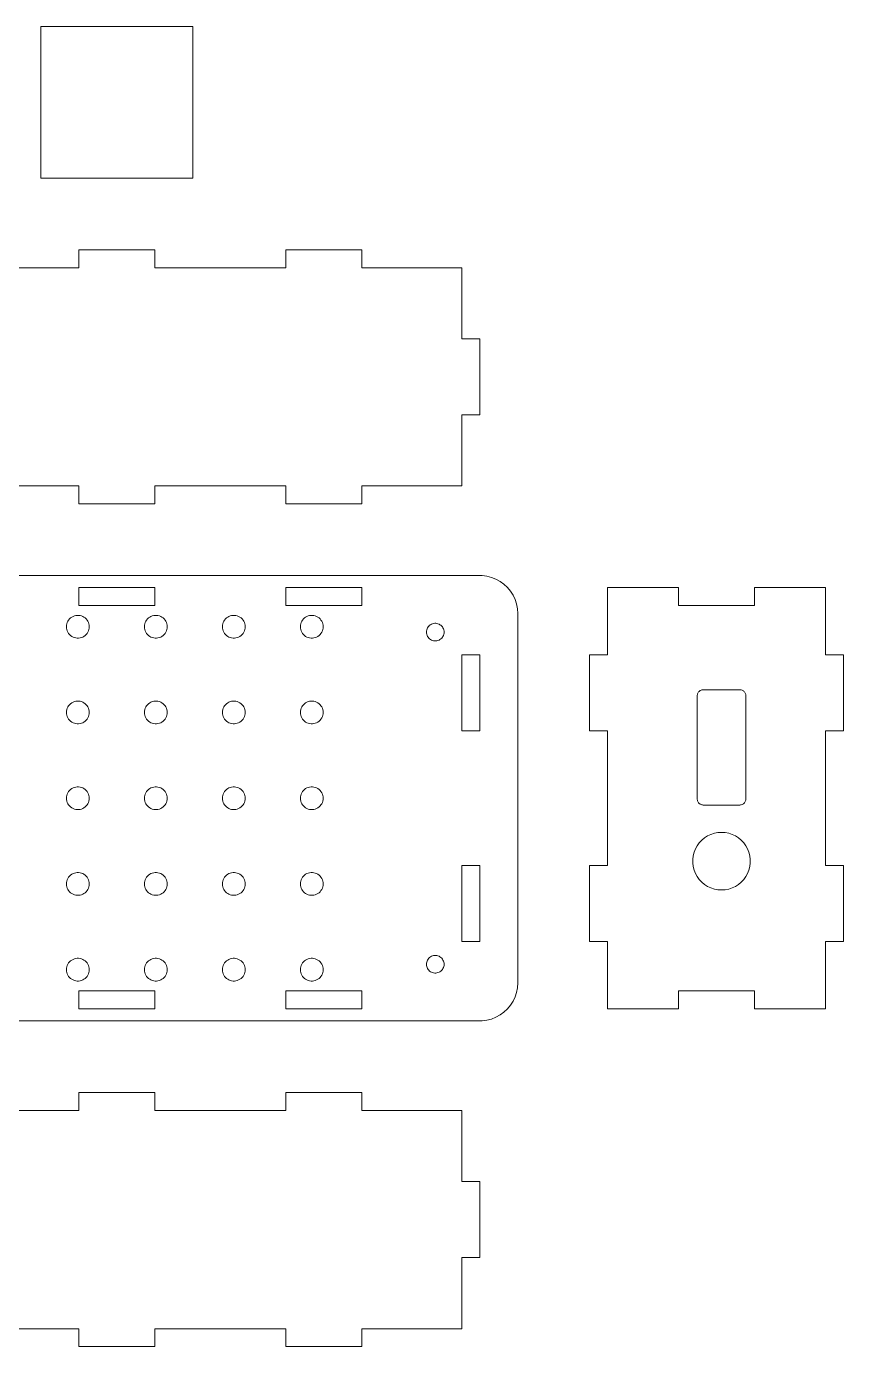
# Model space of a CAD drawing. Header units: inches. Extents: x -122 to 122, y -92 to 129.
# Drawn here: x -15.1 to 121.6, y -91.8 to 129.2 of the extents above; entities that cross this region are included whole.
import ezdxf

# ---------------------------------------------------------------- set-up
doc = ezdxf.new("R2010")
doc.units = ezdxf.units.IN
doc.layers.get('0').update_dxf_attribs({"linetype": 'CONTINUOUS', "lineweight": 0})

msp = doc.modelspace()

# ---------------------------------------------------------------- linework, layer by layer
for p, q in [((-12.7, 103.808), (-12.7, 129.208)), ((-12.7, 129.208), (12.7, 129.208)), ((12.7, 129.208), (12.7, 103.808)), ((12.7, 103.808), (-12.7, 103.808)), ((-6.35, 88.808), (-6.35, 91.808)), ((-6.35, 91.808), (6.35, 91.808)), ((6.35, 91.808), (6.35, 88.808)), ((28.285, 88.808), (28.285, 91.808)), ((28.285, 91.808), (40.985, 91.808)), ((40.985, 91.808), (40.985, 88.808)), ((-28.285, 88.808), (-6.35, 88.808)), ((6.35, 88.808), (28.285, 88.808)), ((40.985, 88.808), (57.725, 88.808)), ((57.725, 88.808), (57.725, 76.895)), ((57.725, 76.895), (60.725, 76.895)), ((60.725, 76.895), (60.725, 64.195)), ((60.725, 64.195), (57.725, 64.195)), ((57.725, 64.195), (57.725, 52.282)), ((-6.35, 52.282), (-28.285, 52.282)), ((-6.35, 49.282), (-6.35, 52.282)), ((28.285, 52.282), (6.35, 52.282)), ((6.35, 52.282), (6.35, 49.282)), ((28.285, 49.282), (28.285, 52.282)), ((57.725, 52.282), (40.985, 52.282)), ((40.985, 52.282), (40.985, 49.282)), ((6.35, 49.282), (-6.35, 49.282)), ((40.985, 49.282), (28.285, 49.282)), ((-60.725, 37.282), (60.725, 37.282)), ((60.725, 37.282), (60.725, 37.27)), ((60.725, 37.27), (61.124, 37.27)), ((61.124, 37.27), (61.915, 37.17)), ((61.915, 37.17), (62.688, 36.972)), ((62.688, 36.972), (63.429, 36.678)), ((63.429, 36.678), (64.128, 36.294)), ((64.128, 36.294), (64.773, 35.825)), ((64.773, 35.825), (65.354, 35.279)), ((-6.35, 32.25), (-6.35, 35.25)), ((-6.35, 35.25), (6.35, 35.25)), ((6.35, 35.25), (6.35, 32.25)), ((28.285, 32.25), (28.285, 35.25)), ((28.285, 35.25), (40.985, 35.25)), ((40.985, 35.25), (40.985, 32.25)), ((65.354, 35.279), (65.863, 34.665)), ((65.863, 34.665), (66.29, 33.992)), ((66.29, 33.992), (66.629, 33.27)), ((66.629, 33.27), (66.876, 32.512)), ((82.075, 23.975), (82.075, 35.25)), ((82.075, 35.25), (93.988, 35.25)), ((93.988, 35.25), (93.988, 32.25)), ((106.688, 32.25), (106.688, 35.25)), ((106.688, 35.25), (118.601, 35.25)), ((118.601, 35.25), (118.601, 23.975)), ((6.35, 32.25), (-6.35, 32.25)), ((40.985, 32.25), (28.285, 32.25)), ((66.876, 32.512), (67.025, 31.728)), ((67.025, 31.728), (67.075, 30.932)), ((93.988, 32.25), (106.688, 32.25)), ((-8.428, 28.702), (-8.413, 28.941)), ((-8.413, 28.941), (-8.368, 29.176)), ((-8.368, 29.176), (-8.294, 29.403)), ((-8.294, 29.403), (-8.192, 29.62)), ((-8.192, 29.62), (-8.064, 29.822)), ((-8.064, 29.822), (-7.911, 30.006)), ((-7.911, 30.006), (-7.737, 30.17)), ((-7.737, 30.17), (-7.543, 30.31)), ((-7.543, 30.31), (-7.334, 30.426)), ((-7.334, 30.426), (-7.111, 30.514)), ((-7.111, 30.514), (-6.88, 30.573)), ((-6.88, 30.573), (-6.642, 30.603)), ((-6.642, 30.603), (-6.403, 30.603)), ((-6.403, 30.603), (-6.166, 30.573)), ((-6.166, 30.573), (-5.934, 30.514)), ((-5.934, 30.514), (-5.712, 30.426)), ((-5.712, 30.426), (-5.502, 30.31)), ((-5.502, 30.31), (-5.308, 30.17)), ((-5.308, 30.17), (-5.134, 30.006)), ((-5.134, 30.006), (-4.982, 29.822)), ((-4.982, 29.822), (-4.853, 29.62)), ((-4.853, 29.62), (-4.751, 29.403)), ((-4.751, 29.403), (-4.678, 29.176)), ((-4.678, 29.176), (-4.633, 28.941)), ((-4.633, 28.941), (-4.618, 28.702)), ((4.618, 28.702), (4.633, 28.941)), ((4.633, 28.941), (4.678, 29.176)), ((4.678, 29.176), (4.751, 29.403)), ((4.751, 29.403), (4.853, 29.62)), ((4.853, 29.62), (4.982, 29.822)), ((4.982, 29.822), (5.134, 30.006)), ((5.134, 30.006), (5.308, 30.17)), ((5.308, 30.17), (5.502, 30.31)), ((5.502, 30.31), (5.712, 30.426)), ((5.712, 30.426), (5.934, 30.514)), ((5.934, 30.514), (6.166, 30.573)), ((6.166, 30.573), (6.403, 30.603)), ((6.403, 30.603), (6.642, 30.603)), ((6.642, 30.603), (6.88, 30.573)), ((6.88, 30.573), (7.111, 30.514)), ((7.111, 30.514), (7.334, 30.426)), ((7.334, 30.426), (7.543, 30.31)), ((7.543, 30.31), (7.737, 30.17)), ((7.737, 30.17), (7.911, 30.006)), ((7.911, 30.006), (8.064, 29.822)), ((8.064, 29.822), (8.192, 29.62)), ((8.192, 29.62), (8.294, 29.403)), ((8.294, 29.403), (8.368, 29.176)), ((8.368, 29.176), (8.413, 28.941)), ((8.413, 28.941), (8.428, 28.702)), ((17.663, 28.702), (17.678, 28.941)), ((17.678, 28.941), (17.723, 29.176)), ((17.723, 29.176), (17.797, 29.403)), ((17.797, 29.403), (17.899, 29.62)), ((17.899, 29.62), (18.027, 29.822)), ((18.027, 29.822), (18.179, 30.006)), ((18.179, 30.006), (18.354, 30.17)), ((18.354, 30.17), (18.547, 30.31)), ((18.547, 30.31), (18.757, 30.426)), ((18.757, 30.426), (18.979, 30.514)), ((18.979, 30.514), (19.211, 30.573)), ((19.211, 30.573), (19.449, 30.603)), ((19.449, 30.603), (19.688, 30.603)), ((19.688, 30.603), (19.925, 30.573)), ((19.925, 30.573), (20.157, 30.514)), ((20.157, 30.514), (20.379, 30.426)), ((20.379, 30.426), (20.589, 30.31)), ((20.589, 30.31), (20.782, 30.17)), ((20.782, 30.17), (20.957, 30.006)), ((20.957, 30.006), (21.109, 29.822)), ((21.109, 29.822), (21.238, 29.62)), ((21.238, 29.62), (21.339, 29.403)), ((21.339, 29.403), (21.413, 29.176)), ((21.413, 29.176), (21.458, 28.941)), ((21.458, 28.941), (21.473, 28.702)), ((30.709, 28.702), (30.724, 28.941)), ((30.724, 28.941), (30.768, 29.176)), ((30.768, 29.176), (30.842, 29.403)), ((30.842, 29.403), (30.944, 29.62)), ((30.944, 29.62), (31.072, 29.822)), ((31.072, 29.822), (31.225, 30.006)), ((31.225, 30.006), (31.399, 30.17)), ((31.399, 30.17), (31.593, 30.31)), ((31.593, 30.31), (31.802, 30.426)), ((31.802, 30.426), (32.025, 30.514)), ((32.025, 30.514), (32.257, 30.573)), ((32.257, 30.573), (32.494, 30.603)), ((32.494, 30.603), (32.733, 30.603)), ((32.733, 30.603), (32.971, 30.573)), ((32.971, 30.573), (33.202, 30.514)), ((33.202, 30.514), (33.425, 30.426)), ((33.425, 30.426), (33.634, 30.31)), ((33.634, 30.31), (33.828, 30.17)), ((33.828, 30.17), (34.002, 30.006)), ((34.002, 30.006), (34.155, 29.822)), ((34.155, 29.822), (34.283, 29.62)), ((34.283, 29.62), (34.385, 29.403)), ((34.385, 29.403), (34.459, 29.176)), ((34.459, 29.176), (34.504, 28.941)), ((34.504, 28.941), (34.519, 28.702)), ((52.088, 28.671), (52.206, 28.814)), ((52.206, 28.814), (52.341, 28.941)), ((52.341, 28.941), (52.491, 29.049)), ((52.491, 29.049), (52.653, 29.138)), ((52.653, 29.138), (52.825, 29.206)), ((52.825, 29.206), (53.004, 29.252)), ((53.004, 29.252), (53.188, 29.276)), ((53.188, 29.276), (53.373, 29.276)), ((53.373, 29.276), (53.556, 29.252)), ((53.556, 29.252), (53.736, 29.206)), ((53.736, 29.206), (53.908, 29.138)), ((53.908, 29.138), (54.07, 29.049)), ((54.07, 29.049), (54.219, 28.941)), ((54.219, 28.941), (54.354, 28.814)), ((54.354, 28.814), (54.472, 28.671)), ((67.075, 30.932), (67.075, -30.932)), ((-8.413, 28.463), (-8.428, 28.702)), ((-8.368, 28.228), (-8.413, 28.463)), ((-8.294, 28.001), (-8.368, 28.228)), ((-8.192, 27.784), (-8.294, 28.001)), ((-8.064, 27.582), (-8.192, 27.784)), ((-7.911, 27.398), (-8.064, 27.582)), ((-7.737, 27.234), (-7.911, 27.398)), ((-7.543, 27.094), (-7.737, 27.234)), ((-7.334, 26.978), (-7.543, 27.094)), ((-7.111, 26.89), (-7.334, 26.978)), ((-6.88, 26.831), (-7.111, 26.89)), ((-6.642, 26.801), (-6.88, 26.831)), ((-6.403, 26.801), (-6.642, 26.801)), ((-6.166, 26.831), (-6.403, 26.801)), ((-5.934, 26.89), (-6.166, 26.831)), ((-5.712, 26.978), (-5.934, 26.89)), ((-5.502, 27.094), (-5.712, 26.978)), ((-5.308, 27.234), (-5.502, 27.094)), ((-5.134, 27.398), (-5.308, 27.234)), ((-4.982, 27.582), (-5.134, 27.398)), ((-4.853, 27.784), (-4.982, 27.582)), ((-4.751, 28.001), (-4.853, 27.784)), ((-4.678, 28.228), (-4.751, 28.001)), ((-4.633, 28.463), (-4.678, 28.228)), ((-4.618, 28.702), (-4.633, 28.463)), ((4.633, 28.463), (4.618, 28.702)), ((4.678, 28.228), (4.633, 28.463)), ((4.751, 28.001), (4.678, 28.228)), ((4.853, 27.784), (4.751, 28.001)), ((4.982, 27.582), (4.853, 27.784)), ((5.134, 27.398), (4.982, 27.582)), ((5.308, 27.234), (5.134, 27.398)), ((5.502, 27.094), (5.308, 27.234)), ((5.712, 26.978), (5.502, 27.094)), ((5.934, 26.89), (5.712, 26.978)), ((6.166, 26.831), (5.934, 26.89)), ((6.403, 26.801), (6.166, 26.831)), ((6.642, 26.801), (6.403, 26.801)), ((6.88, 26.831), (6.642, 26.801)), ((7.111, 26.89), (6.88, 26.831)), ((7.334, 26.978), (7.111, 26.89)), ((7.543, 27.094), (7.334, 26.978)), ((7.737, 27.234), (7.543, 27.094)), ((7.911, 27.398), (7.737, 27.234)), ((8.064, 27.582), (7.911, 27.398)), ((8.192, 27.784), (8.064, 27.582)), ((8.294, 28.001), (8.192, 27.784)), ((8.368, 28.228), (8.294, 28.001)), ((8.413, 28.463), (8.368, 28.228)), ((8.428, 28.702), (8.413, 28.463)), ((17.678, 28.463), (17.663, 28.702)), ((17.723, 28.228), (17.678, 28.463)), ((17.797, 28.001), (17.723, 28.228)), ((17.899, 27.784), (17.797, 28.001)), ((18.027, 27.582), (17.899, 27.784)), ((18.179, 27.398), (18.027, 27.582)), ((18.354, 27.234), (18.179, 27.398)), ((18.547, 27.094), (18.354, 27.234)), ((18.757, 26.978), (18.547, 27.094)), ((18.979, 26.89), (18.757, 26.978)), ((19.211, 26.831), (18.979, 26.89)), ((19.449, 26.801), (19.211, 26.831)), ((19.688, 26.801), (19.449, 26.801)), ((19.925, 26.831), (19.688, 26.801)), ((20.157, 26.89), (19.925, 26.831)), ((20.379, 26.978), (20.157, 26.89)), ((20.589, 27.094), (20.379, 26.978)), ((20.782, 27.234), (20.589, 27.094)), ((20.957, 27.398), (20.782, 27.234)), ((21.109, 27.582), (20.957, 27.398)), ((21.238, 27.784), (21.109, 27.582)), ((21.339, 28.001), (21.238, 27.784)), ((21.413, 28.228), (21.339, 28.001)), ((21.458, 28.463), (21.413, 28.228)), ((21.473, 28.702), (21.458, 28.463)), ((30.724, 28.463), (30.709, 28.702)), ((30.768, 28.228), (30.724, 28.463)), ((30.842, 28.001), (30.768, 28.228)), ((30.944, 27.784), (30.842, 28.001)), ((31.072, 27.582), (30.944, 27.784)), ((31.225, 27.398), (31.072, 27.582)), ((31.399, 27.234), (31.225, 27.398)), ((31.593, 27.094), (31.399, 27.234)), ((31.802, 26.978), (31.593, 27.094)), ((32.025, 26.89), (31.802, 26.978)), ((32.257, 26.831), (32.025, 26.89)), ((32.494, 26.801), (32.257, 26.831)), ((32.733, 26.801), (32.494, 26.801)), ((32.971, 26.831), (32.733, 26.801)), ((33.202, 26.89), (32.971, 26.831)), ((33.425, 26.978), (33.202, 26.89)), ((33.634, 27.094), (33.425, 26.978)), ((33.828, 27.234), (33.634, 27.094)), ((34.002, 27.398), (33.828, 27.234)), ((34.155, 27.582), (34.002, 27.398)), ((34.283, 27.784), (34.155, 27.582)), ((34.385, 28.001), (34.283, 27.784)), ((34.459, 28.228), (34.385, 28.001)), ((34.504, 28.463), (34.459, 28.228)), ((34.519, 28.702), (34.504, 28.463)), ((51.807, 27.805), (51.819, 27.99)), ((51.819, 27.621), (51.807, 27.805)), ((51.819, 27.99), (51.853, 28.172)), ((51.853, 27.439), (51.819, 27.621)), ((51.853, 28.172), (51.911, 28.348)), ((51.911, 27.263), (51.853, 27.439)), ((51.911, 28.348), (51.989, 28.515)), ((51.989, 27.096), (51.911, 27.263)), ((51.989, 28.515), (52.088, 28.671)), ((52.088, 26.939), (51.989, 27.096)), ((52.206, 26.797), (52.088, 26.939)), ((52.341, 26.67), (52.206, 26.797)), ((52.491, 26.562), (52.341, 26.67)), ((52.653, 26.472), (52.491, 26.562)), ((54.07, 26.562), (53.908, 26.472)), ((54.219, 26.67), (54.07, 26.562)), ((54.354, 26.797), (54.219, 26.67)), ((54.472, 26.939), (54.354, 26.797)), ((54.472, 28.671), (54.571, 28.515)), ((54.571, 27.096), (54.472, 26.939)), ((54.571, 28.515), (54.65, 28.348)), ((54.65, 27.263), (54.571, 27.096)), ((54.65, 28.348), (54.707, 28.172)), ((54.707, 27.439), (54.65, 27.263)), ((54.707, 28.172), (54.742, 27.99)), ((54.742, 27.621), (54.707, 27.439)), ((54.742, 27.99), (54.754, 27.805)), ((54.754, 27.805), (54.742, 27.621)), ((52.825, 26.404), (52.653, 26.472)), ((53.004, 26.358), (52.825, 26.404)), ((53.188, 26.335), (53.004, 26.358)), ((53.373, 26.335), (53.188, 26.335)), ((53.556, 26.358), (53.373, 26.335)), ((53.736, 26.404), (53.556, 26.358)), ((53.908, 26.472), (53.736, 26.404)), ((57.725, 11.275), (57.725, 23.975)), ((57.725, 23.975), (60.725, 23.975)), ((60.725, 23.975), (60.725, 11.275)), ((79.075, 11.275), (79.075, 23.975)), ((79.075, 23.975), (82.075, 23.975)), ((118.601, 23.975), (121.601, 23.975)), ((121.601, 23.975), (121.601, 11.275)), ((97.207, 17.587), (97.268, 17.697)), ((97.268, 17.697), (97.342, 17.798)), ((97.342, 17.798), (97.428, 17.89)), ((97.428, 17.89), (97.524, 17.97)), ((97.524, 17.97), (97.63, 18.037)), ((97.63, 18.037), (97.744, 18.091)), ((97.744, 18.091), (97.863, 18.13)), ((97.863, 18.13), (97.987, 18.153)), ((97.987, 18.153), (98.112, 18.161)), ((98.112, 18.161), (104.24, 18.161)), ((104.24, 18.161), (104.365, 18.153)), ((104.365, 18.153), (104.489, 18.13)), ((104.489, 18.13), (104.608, 18.091)), ((104.608, 18.091), (104.722, 18.037)), ((104.722, 18.037), (104.828, 17.97)), ((104.828, 17.97), (104.925, 17.89)), ((104.925, 17.89), (105.011, 17.798)), ((105.011, 17.798), (105.084, 17.697)), ((105.084, 17.697), (105.145, 17.587)), ((-8.064, 15.471), (-7.911, 15.655)), ((-7.911, 15.655), (-7.737, 15.819)), ((-7.737, 15.819), (-7.543, 15.959)), ((-7.543, 15.959), (-7.334, 16.075)), ((-7.334, 16.075), (-7.111, 16.163)), ((-7.111, 16.163), (-6.88, 16.222)), ((-6.88, 16.222), (-6.642, 16.252)), ((-6.642, 16.252), (-6.403, 16.252)), ((-6.403, 16.252), (-6.166, 16.222)), ((-6.166, 16.222), (-5.934, 16.163)), ((-5.934, 16.163), (-5.712, 16.075)), ((-5.712, 16.075), (-5.502, 15.959)), ((-5.502, 15.959), (-5.308, 15.819)), ((-5.308, 15.819), (-5.134, 15.655)), ((-5.134, 15.655), (-4.982, 15.471)), ((4.982, 15.471), (5.134, 15.655)), ((5.134, 15.655), (5.308, 15.819)), ((5.308, 15.819), (5.502, 15.959)), ((5.502, 15.959), (5.712, 16.075)), ((5.712, 16.075), (5.934, 16.163)), ((5.934, 16.163), (6.166, 16.222)), ((6.166, 16.222), (6.403, 16.252)), ((6.403, 16.252), (6.642, 16.252)), ((6.642, 16.252), (6.88, 16.222)), ((6.88, 16.222), (7.111, 16.163)), ((7.111, 16.163), (7.334, 16.075)), ((7.334, 16.075), (7.543, 15.959)), ((7.543, 15.959), (7.737, 15.819)), ((7.737, 15.819), (7.911, 15.655)), ((7.911, 15.655), (8.064, 15.471)), ((18.027, 15.471), (18.179, 15.655)), ((18.179, 15.655), (18.354, 15.819)), ((18.354, 15.819), (18.547, 15.959)), ((18.547, 15.959), (18.757, 16.075)), ((18.757, 16.075), (18.979, 16.163)), ((18.979, 16.163), (19.211, 16.222)), ((19.211, 16.222), (19.449, 16.252)), ((19.449, 16.252), (19.688, 16.252)), ((19.688, 16.252), (19.925, 16.222)), ((19.925, 16.222), (20.157, 16.163)), ((20.157, 16.163), (20.379, 16.075)), ((20.379, 16.075), (20.589, 15.959)), ((20.589, 15.959), (20.782, 15.819)), ((20.782, 15.819), (20.957, 15.655)), ((20.957, 15.655), (21.109, 15.471)), ((31.072, 15.471), (31.225, 15.655)), ((31.225, 15.655), (31.399, 15.819)), ((31.399, 15.819), (31.593, 15.959)), ((31.593, 15.959), (31.802, 16.075)), ((31.802, 16.075), (32.025, 16.163)), ((32.025, 16.163), (32.257, 16.222)), ((32.257, 16.222), (32.494, 16.252)), ((32.494, 16.252), (32.733, 16.252)), ((32.733, 16.252), (32.971, 16.222)), ((32.971, 16.222), (33.202, 16.163)), ((33.202, 16.163), (33.425, 16.075)), ((33.425, 16.075), (33.634, 15.959)), ((33.634, 15.959), (33.828, 15.819)), ((33.828, 15.819), (34.002, 15.655)), ((34.002, 15.655), (34.155, 15.471)), ((97.112, -0.143), (97.112, 17.161)), ((97.112, 17.161), (97.114, 17.161)), ((97.114, 17.224), (97.13, 17.348)), ((97.114, 17.161), (97.114, 17.224)), ((97.13, 17.348), (97.161, 17.47)), ((97.161, 17.47), (97.207, 17.587)), ((105.145, 17.587), (105.191, 17.47)), ((105.191, 17.47), (105.222, 17.348)), ((105.222, 17.348), (105.238, 17.224)), ((105.238, 17.224), (105.238, 17.161)), ((105.238, 17.161), (105.24, 17.161)), ((105.24, 17.161), (105.24, -0.143)), ((-8.428, 14.351), (-8.413, 14.59)), ((-8.413, 14.112), (-8.428, 14.351)), ((-8.413, 14.59), (-8.368, 14.825)), ((-8.368, 13.877), (-8.413, 14.112)), ((-8.368, 14.825), (-8.294, 15.052)), ((-8.294, 13.65), (-8.368, 13.877)), ((-8.294, 15.052), (-8.192, 15.269)), ((-8.192, 13.433), (-8.294, 13.65)), ((-8.192, 15.269), (-8.064, 15.471)), ((-8.064, 13.231), (-8.192, 13.433)), ((-4.982, 15.471), (-4.853, 15.269)), ((-4.853, 13.433), (-4.982, 13.231)), ((-4.853, 15.269), (-4.751, 15.052)), ((-4.751, 13.65), (-4.853, 13.433)), ((-4.751, 15.052), (-4.678, 14.825)), ((-4.678, 13.877), (-4.751, 13.65)), ((-4.678, 14.825), (-4.633, 14.59)), ((-4.633, 14.112), (-4.678, 13.877)), ((-4.633, 14.59), (-4.618, 14.351)), ((-4.618, 14.351), (-4.633, 14.112)), ((4.618, 14.351), (4.633, 14.59)), ((4.633, 14.112), (4.618, 14.351)), ((4.633, 14.59), (4.678, 14.825)), ((4.678, 13.877), (4.633, 14.112)), ((4.678, 14.825), (4.751, 15.052)), ((4.751, 13.65), (4.678, 13.877)), ((4.751, 15.052), (4.853, 15.269)), ((4.853, 13.433), (4.751, 13.65)), ((4.853, 15.269), (4.982, 15.471)), ((4.982, 13.231), (4.853, 13.433)), ((8.064, 15.471), (8.192, 15.269)), ((8.192, 13.433), (8.064, 13.231)), ((8.192, 15.269), (8.294, 15.052)), ((8.294, 13.65), (8.192, 13.433)), ((8.294, 15.052), (8.368, 14.825)), ((8.368, 13.877), (8.294, 13.65)), ((8.368, 14.825), (8.413, 14.59)), ((8.413, 14.112), (8.368, 13.877)), ((8.413, 14.59), (8.428, 14.351)), ((8.428, 14.351), (8.413, 14.112)), ((17.663, 14.351), (17.678, 14.59)), ((17.678, 14.112), (17.663, 14.351)), ((17.678, 14.59), (17.723, 14.825)), ((17.723, 13.877), (17.678, 14.112)), ((17.723, 14.825), (17.797, 15.052)), ((17.797, 13.65), (17.723, 13.877)), ((17.797, 15.052), (17.899, 15.269)), ((17.899, 13.433), (17.797, 13.65)), ((17.899, 15.269), (18.027, 15.471)), ((18.027, 13.231), (17.899, 13.433)), ((21.109, 15.471), (21.238, 15.269)), ((21.238, 13.433), (21.109, 13.231)), ((21.238, 15.269), (21.339, 15.052)), ((21.339, 13.65), (21.238, 13.433)), ((21.339, 15.052), (21.413, 14.825)), ((21.413, 13.877), (21.339, 13.65)), ((21.413, 14.825), (21.458, 14.59)), ((21.458, 14.112), (21.413, 13.877)), ((21.458, 14.59), (21.473, 14.351)), ((21.473, 14.351), (21.458, 14.112)), ((30.709, 14.351), (30.724, 14.59)), ((30.724, 14.112), (30.709, 14.351)), ((30.724, 14.59), (30.768, 14.825)), ((30.768, 13.877), (30.724, 14.112)), ((30.768, 14.825), (30.842, 15.052)), ((30.842, 13.65), (30.768, 13.877)), ((30.842, 15.052), (30.944, 15.269)), ((30.944, 13.433), (30.842, 13.65)), ((30.944, 15.269), (31.072, 15.471)), ((31.072, 13.231), (30.944, 13.433)), ((34.155, 15.471), (34.283, 15.269)), ((34.283, 13.433), (34.155, 13.231)), ((34.283, 15.269), (34.385, 15.052)), ((34.385, 13.65), (34.283, 13.433)), ((34.385, 15.052), (34.459, 14.825)), ((34.459, 13.877), (34.385, 13.65)), ((34.459, 14.825), (34.504, 14.59)), ((34.504, 14.112), (34.459, 13.877)), ((34.504, 14.59), (34.519, 14.351)), ((34.519, 14.351), (34.504, 14.112)), ((-7.911, 13.047), (-8.064, 13.231)), ((-7.737, 12.883), (-7.911, 13.047)), ((-7.543, 12.743), (-7.737, 12.883)), ((-7.334, 12.627), (-7.543, 12.743)), ((-7.111, 12.539), (-7.334, 12.627)), ((-6.88, 12.48), (-7.111, 12.539)), ((-6.642, 12.45), (-6.88, 12.48)), ((-6.403, 12.45), (-6.642, 12.45)), ((-6.166, 12.48), (-6.403, 12.45)), ((-5.934, 12.539), (-6.166, 12.48)), ((-5.712, 12.627), (-5.934, 12.539)), ((-5.502, 12.743), (-5.712, 12.627)), ((-5.308, 12.883), (-5.502, 12.743)), ((-5.134, 13.047), (-5.308, 12.883)), ((-4.982, 13.231), (-5.134, 13.047)), ((5.134, 13.047), (4.982, 13.231)), ((5.308, 12.883), (5.134, 13.047)), ((5.502, 12.743), (5.308, 12.883)), ((5.712, 12.627), (5.502, 12.743)), ((5.934, 12.539), (5.712, 12.627)), ((6.166, 12.48), (5.934, 12.539)), ((6.403, 12.45), (6.166, 12.48)), ((6.642, 12.45), (6.403, 12.45)), ((6.88, 12.48), (6.642, 12.45)), ((7.111, 12.539), (6.88, 12.48)), ((7.334, 12.627), (7.111, 12.539)), ((7.543, 12.743), (7.334, 12.627)), ((7.737, 12.883), (7.543, 12.743)), ((7.911, 13.047), (7.737, 12.883)), ((8.064, 13.231), (7.911, 13.047)), ((18.179, 13.047), (18.027, 13.231)), ((18.354, 12.883), (18.179, 13.047)), ((18.547, 12.743), (18.354, 12.883)), ((18.757, 12.627), (18.547, 12.743)), ((18.979, 12.539), (18.757, 12.627)), ((19.211, 12.48), (18.979, 12.539)), ((19.449, 12.45), (19.211, 12.48)), ((19.688, 12.45), (19.449, 12.45)), ((19.925, 12.48), (19.688, 12.45)), ((20.157, 12.539), (19.925, 12.48)), ((20.379, 12.627), (20.157, 12.539)), ((20.589, 12.743), (20.379, 12.627)), ((20.782, 12.883), (20.589, 12.743)), ((20.957, 13.047), (20.782, 12.883)), ((21.109, 13.231), (20.957, 13.047)), ((31.225, 13.047), (31.072, 13.231)), ((31.399, 12.883), (31.225, 13.047)), ((31.593, 12.743), (31.399, 12.883)), ((31.802, 12.627), (31.593, 12.743)), ((32.025, 12.539), (31.802, 12.627)), ((32.257, 12.48), (32.025, 12.539)), ((32.494, 12.45), (32.257, 12.48)), ((32.733, 12.45), (32.494, 12.45)), ((32.971, 12.48), (32.733, 12.45)), ((33.202, 12.539), (32.971, 12.48)), ((33.425, 12.627), (33.202, 12.539)), ((33.634, 12.743), (33.425, 12.627)), ((33.828, 12.883), (33.634, 12.743)), ((34.002, 13.047), (33.828, 12.883)), ((34.155, 13.231), (34.002, 13.047)), ((60.725, 11.275), (57.725, 11.275)), ((82.075, 11.275), (79.075, 11.275)), ((82.075, -11.275), (82.075, 11.275)), ((121.601, 11.275), (118.601, 11.275)), ((118.601, 11.275), (118.601, -11.275)), ((-8.428, 0), (-8.413, 0.239)), ((-8.413, -0.239), (-8.428, 0)), ((-8.413, 0.239), (-8.368, 0.474)), ((-8.368, 0.474), (-8.294, 0.701)), ((-8.294, 0.701), (-8.192, 0.918)), ((-8.192, 0.918), (-8.064, 1.12)), ((-8.064, 1.12), (-7.911, 1.304)), ((-7.911, 1.304), (-7.737, 1.468)), ((-7.737, 1.468), (-7.543, 1.608)), ((-7.543, 1.608), (-7.334, 1.724)), ((-7.334, 1.724), (-7.111, 1.812)), ((-7.111, 1.812), (-6.88, 1.871)), ((-6.88, 1.871), (-6.642, 1.901)), ((-6.642, 1.901), (-6.403, 1.901)), ((-6.403, 1.901), (-6.166, 1.871)), ((-6.166, 1.871), (-5.934, 1.812)), ((-5.934, 1.812), (-5.712, 1.724)), ((-5.712, 1.724), (-5.502, 1.608)), ((-5.502, 1.608), (-5.308, 1.468)), ((-5.308, 1.468), (-5.134, 1.304)), ((-5.134, 1.304), (-4.982, 1.12)), ((-4.982, 1.12), (-4.853, 0.918)), ((-4.853, 0.918), (-4.751, 0.701)), ((-4.751, 0.701), (-4.678, 0.474)), ((-4.678, 0.474), (-4.633, 0.239)), ((-4.633, 0.239), (-4.618, 0)), ((-4.618, 0), (-4.633, -0.239)), ((4.618, 0), (4.633, 0.239)), ((4.633, -0.239), (4.618, 0)), ((4.633, 0.239), (4.678, 0.474)), ((4.678, 0.474), (4.751, 0.701)), ((4.751, 0.701), (4.853, 0.918)), ((4.853, 0.918), (4.982, 1.12)), ((4.982, 1.12), (5.134, 1.304)), ((5.134, 1.304), (5.308, 1.468)), ((5.308, 1.468), (5.502, 1.608)), ((5.502, 1.608), (5.712, 1.724)), ((5.712, 1.724), (5.934, 1.812)), ((5.934, 1.812), (6.166, 1.871)), ((6.166, 1.871), (6.403, 1.901)), ((6.403, 1.901), (6.642, 1.901)), ((6.642, 1.901), (6.88, 1.871)), ((6.88, 1.871), (7.111, 1.812)), ((7.111, 1.812), (7.334, 1.724)), ((7.334, 1.724), (7.543, 1.608)), ((7.543, 1.608), (7.737, 1.468)), ((7.737, 1.468), (7.911, 1.304)), ((7.911, 1.304), (8.064, 1.12)), ((8.064, 1.12), (8.192, 0.918)), ((8.192, 0.918), (8.294, 0.701)), ((8.294, 0.701), (8.368, 0.474)), ((8.368, 0.474), (8.413, 0.239)), ((8.413, 0.239), (8.428, 0)), ((8.428, 0), (8.413, -0.239)), ((17.663, 0), (17.678, 0.239)), ((17.678, -0.239), (17.663, 0)), ((17.678, 0.239), (17.723, 0.474)), ((17.723, 0.474), (17.797, 0.701)), ((17.797, 0.701), (17.899, 0.918)), ((17.899, 0.918), (18.027, 1.12)), ((18.027, 1.12), (18.179, 1.304)), ((18.179, 1.304), (18.354, 1.468)), ((18.354, 1.468), (18.547, 1.608)), ((18.547, 1.608), (18.757, 1.724)), ((18.757, 1.724), (18.979, 1.812)), ((18.979, 1.812), (19.211, 1.871)), ((19.211, 1.871), (19.449, 1.901)), ((19.449, 1.901), (19.688, 1.901)), ((19.688, 1.901), (19.925, 1.871)), ((19.925, 1.871), (20.157, 1.812)), ((20.157, 1.812), (20.379, 1.724)), ((20.379, 1.724), (20.589, 1.608)), ((20.589, 1.608), (20.782, 1.468)), ((20.782, 1.468), (20.957, 1.304)), ((20.957, 1.304), (21.109, 1.12)), ((21.109, 1.12), (21.238, 0.918)), ((21.238, 0.918), (21.339, 0.701)), ((21.339, 0.701), (21.413, 0.474)), ((21.413, 0.474), (21.458, 0.239)), ((21.458, 0.239), (21.473, 0)), ((21.473, 0), (21.458, -0.239)), ((30.709, 0), (30.724, 0.239)), ((30.724, -0.239), (30.709, 0)), ((30.724, 0.239), (30.768, 0.474)), ((30.768, 0.474), (30.842, 0.701)), ((30.842, 0.701), (30.944, 0.918)), ((30.944, 0.918), (31.072, 1.12)), ((31.072, 1.12), (31.225, 1.304)), ((31.225, 1.304), (31.399, 1.468)), ((31.399, 1.468), (31.593, 1.608)), ((31.593, 1.608), (31.802, 1.724)), ((31.802, 1.724), (32.025, 1.812)), ((32.025, 1.812), (32.257, 1.871)), ((32.257, 1.871), (32.494, 1.901)), ((32.494, 1.901), (32.733, 1.901)), ((32.733, 1.901), (32.971, 1.871)), ((32.971, 1.871), (33.202, 1.812)), ((33.202, 1.812), (33.425, 1.724)), ((33.425, 1.724), (33.634, 1.608)), ((33.634, 1.608), (33.828, 1.468)), ((33.828, 1.468), (34.002, 1.304)), ((34.002, 1.304), (34.155, 1.12)), ((34.155, 1.12), (34.283, 0.918)), ((34.283, 0.918), (34.385, 0.701)), ((34.385, 0.701), (34.459, 0.474)), ((34.459, 0.474), (34.504, 0.239)), ((34.504, 0.239), (34.519, 0)), ((34.519, 0), (34.504, -0.239)), ((-8.368, -0.474), (-8.413, -0.239)), ((-8.294, -0.701), (-8.368, -0.474)), ((-8.192, -0.918), (-8.294, -0.701)), ((-8.064, -1.12), (-8.192, -0.918)), ((-7.911, -1.304), (-8.064, -1.12)), ((-7.737, -1.468), (-7.911, -1.304)), ((-7.543, -1.608), (-7.737, -1.468)), ((-7.334, -1.724), (-7.543, -1.608)), ((-7.111, -1.812), (-7.334, -1.724)), ((-6.88, -1.871), (-7.111, -1.812)), ((-6.642, -1.901), (-6.88, -1.871)), ((-6.403, -1.901), (-6.642, -1.901)), ((-6.166, -1.871), (-6.403, -1.901)), ((-5.934, -1.812), (-6.166, -1.871)), ((-5.712, -1.724), (-5.934, -1.812)), ((-5.502, -1.608), (-5.712, -1.724)), ((-5.308, -1.468), (-5.502, -1.608)), ((-5.134, -1.304), (-5.308, -1.468)), ((-4.982, -1.12), (-5.134, -1.304)), ((-4.853, -0.918), (-4.982, -1.12)), ((-4.751, -0.701), (-4.853, -0.918)), ((-4.678, -0.474), (-4.751, -0.701)), ((-4.633, -0.239), (-4.678, -0.474)), ((4.678, -0.474), (4.633, -0.239)), ((4.751, -0.701), (4.678, -0.474)), ((4.853, -0.918), (4.751, -0.701)), ((4.982, -1.12), (4.853, -0.918)), ((5.134, -1.304), (4.982, -1.12)), ((5.308, -1.468), (5.134, -1.304)), ((5.502, -1.608), (5.308, -1.468)), ((5.712, -1.724), (5.502, -1.608)), ((5.934, -1.812), (5.712, -1.724)), ((6.166, -1.871), (5.934, -1.812)), ((6.403, -1.901), (6.166, -1.871)), ((6.642, -1.901), (6.403, -1.901)), ((6.88, -1.871), (6.642, -1.901)), ((7.111, -1.812), (6.88, -1.871)), ((7.334, -1.724), (7.111, -1.812)), ((7.543, -1.608), (7.334, -1.724)), ((7.737, -1.468), (7.543, -1.608)), ((7.911, -1.304), (7.737, -1.468)), ((8.064, -1.12), (7.911, -1.304)), ((8.192, -0.918), (8.064, -1.12)), ((8.294, -0.701), (8.192, -0.918)), ((8.368, -0.474), (8.294, -0.701)), ((8.413, -0.239), (8.368, -0.474)), ((17.723, -0.474), (17.678, -0.239)), ((17.797, -0.701), (17.723, -0.474)), ((17.899, -0.918), (17.797, -0.701)), ((18.027, -1.12), (17.899, -0.918)), ((18.179, -1.304), (18.027, -1.12)), ((18.354, -1.468), (18.179, -1.304)), ((18.547, -1.608), (18.354, -1.468)), ((18.757, -1.724), (18.547, -1.608)), ((18.979, -1.812), (18.757, -1.724)), ((19.211, -1.871), (18.979, -1.812)), ((19.449, -1.901), (19.211, -1.871)), ((19.688, -1.901), (19.449, -1.901)), ((19.925, -1.871), (19.688, -1.901)), ((20.157, -1.812), (19.925, -1.871)), ((20.379, -1.724), (20.157, -1.812)), ((20.589, -1.608), (20.379, -1.724)), ((20.782, -1.468), (20.589, -1.608)), ((20.957, -1.304), (20.782, -1.468)), ((21.109, -1.12), (20.957, -1.304)), ((21.238, -0.918), (21.109, -1.12)), ((21.339, -0.701), (21.238, -0.918)), ((21.413, -0.474), (21.339, -0.701)), ((21.458, -0.239), (21.413, -0.474)), ((30.768, -0.474), (30.724, -0.239)), ((30.842, -0.701), (30.768, -0.474)), ((30.944, -0.918), (30.842, -0.701)), ((31.072, -1.12), (30.944, -0.918)), ((31.225, -1.304), (31.072, -1.12)), ((31.399, -1.468), (31.225, -1.304)), ((31.593, -1.608), (31.399, -1.468)), ((31.802, -1.724), (31.593, -1.608)), ((32.025, -1.812), (31.802, -1.724)), ((32.257, -1.871), (32.025, -1.812)), ((32.494, -1.901), (32.257, -1.871)), ((32.733, -1.901), (32.494, -1.901)), ((32.971, -1.871), (32.733, -1.901)), ((33.202, -1.812), (32.971, -1.871)), ((33.425, -1.724), (33.202, -1.812)), ((33.634, -1.608), (33.425, -1.724)), ((33.828, -1.468), (33.634, -1.608)), ((34.002, -1.304), (33.828, -1.468)), ((34.155, -1.12), (34.002, -1.304)), ((34.283, -0.918), (34.155, -1.12)), ((34.385, -0.701), (34.283, -0.918)), ((34.459, -0.474), (34.385, -0.701)), ((34.504, -0.239), (34.459, -0.474)), ((97.114, -0.143), (97.112, -0.143)), ((97.114, -0.206), (97.114, -0.143)), ((97.13, -0.33), (97.114, -0.206)), ((97.161, -0.452), (97.13, -0.33)), ((97.207, -0.569), (97.161, -0.452)), ((97.268, -0.679), (97.207, -0.569)), ((97.342, -0.78), (97.268, -0.679)), ((97.428, -0.872), (97.342, -0.78)), ((97.524, -0.952), (97.428, -0.872)), ((97.63, -1.019), (97.524, -0.952)), ((97.744, -1.073), (97.63, -1.019)), ((97.863, -1.112), (97.744, -1.073)), ((97.987, -1.135), (97.863, -1.112)), ((98.112, -1.143), (97.987, -1.135)), ((104.24, -1.143), (98.112, -1.143)), ((104.365, -1.135), (104.24, -1.143)), ((104.489, -1.112), (104.365, -1.135)), ((104.608, -1.073), (104.489, -1.112)), ((104.722, -1.019), (104.608, -1.073)), ((104.828, -0.952), (104.722, -1.019)), ((104.925, -0.872), (104.828, -0.952)), ((105.011, -0.78), (104.925, -0.872)), ((105.084, -0.679), (105.011, -0.78)), ((105.145, -0.569), (105.084, -0.679)), ((105.191, -0.452), (105.145, -0.569)), ((105.222, -0.33), (105.191, -0.452)), ((105.238, -0.206), (105.222, -0.33)), ((105.24, -0.143), (105.238, -0.143)), ((105.238, -0.143), (105.238, -0.206)), ((98.339, -6.637), (98.851, -6.312)), ((98.851, -6.312), (99.4, -6.054)), ((99.4, -6.054), (99.976, -5.867)), ((99.976, -5.867), (100.571, -5.753)), ((100.571, -5.753), (101.176, -5.715)), ((101.176, -5.715), (101.781, -5.753)), ((101.781, -5.753), (102.376, -5.867)), ((102.376, -5.867), (102.953, -6.054)), ((102.953, -6.054), (103.501, -6.312)), ((103.501, -6.312), (104.013, -6.637)), ((96.586, -9.05), (96.809, -8.486)), ((96.809, -8.486), (97.101, -7.955)), ((97.101, -7.955), (97.458, -7.465)), ((97.458, -7.465), (97.872, -7.023)), ((97.872, -7.023), (98.339, -6.637)), ((104.013, -6.637), (104.48, -7.023)), ((104.48, -7.023), (104.895, -7.465)), ((104.895, -7.465), (105.251, -7.955)), ((105.251, -7.955), (105.543, -8.486)), ((105.543, -8.486), (105.766, -9.05)), ((96.36, -10.238), (96.436, -9.637)), ((96.36, -10.844), (96.36, -10.238)), ((96.436, -11.445), (96.36, -10.844)), ((96.436, -9.637), (96.586, -9.05)), ((105.766, -9.05), (105.917, -9.637)), ((105.917, -9.637), (105.993, -10.238)), ((105.993, -10.844), (105.917, -11.445)), ((105.993, -10.238), (105.993, -10.844)), ((-8.192, -13.433), (-8.064, -13.231)), ((-8.064, -13.231), (-7.911, -13.047)), ((-7.911, -13.047), (-7.737, -12.883)), ((-7.737, -12.883), (-7.543, -12.743)), ((-7.543, -12.743), (-7.334, -12.627)), ((-7.334, -12.627), (-7.111, -12.539)), ((-7.111, -12.539), (-6.88, -12.48)), ((-6.88, -12.48), (-6.642, -12.45)), ((-6.642, -12.45), (-6.403, -12.45)), ((-6.403, -12.45), (-6.166, -12.48)), ((-6.166, -12.48), (-5.934, -12.539)), ((-5.934, -12.539), (-5.712, -12.627)), ((-5.712, -12.627), (-5.502, -12.743)), ((-5.502, -12.743), (-5.308, -12.883)), ((-5.308, -12.883), (-5.134, -13.047)), ((-5.134, -13.047), (-4.982, -13.231)), ((-4.982, -13.231), (-4.853, -13.433)), ((4.853, -13.433), (4.982, -13.231)), ((4.982, -13.231), (5.134, -13.047)), ((5.134, -13.047), (5.308, -12.883)), ((5.308, -12.883), (5.502, -12.743)), ((5.502, -12.743), (5.712, -12.627)), ((5.712, -12.627), (5.934, -12.539)), ((5.934, -12.539), (6.166, -12.48)), ((6.166, -12.48), (6.403, -12.45)), ((6.403, -12.45), (6.642, -12.45)), ((6.642, -12.45), (6.88, -12.48)), ((6.88, -12.48), (7.111, -12.539)), ((7.111, -12.539), (7.334, -12.627)), ((7.334, -12.627), (7.543, -12.743)), ((7.543, -12.743), (7.737, -12.883)), ((7.737, -12.883), (7.911, -13.047)), ((7.911, -13.047), (8.064, -13.231)), ((8.064, -13.231), (8.192, -13.433)), ((17.899, -13.433), (18.027, -13.231)), ((18.027, -13.231), (18.179, -13.047)), ((18.179, -13.047), (18.354, -12.883)), ((18.354, -12.883), (18.547, -12.743)), ((18.547, -12.743), (18.757, -12.627)), ((18.757, -12.627), (18.979, -12.539)), ((18.979, -12.539), (19.211, -12.48)), ((19.211, -12.48), (19.449, -12.45)), ((19.449, -12.45), (19.688, -12.45)), ((19.688, -12.45), (19.925, -12.48)), ((19.925, -12.48), (20.157, -12.539)), ((20.157, -12.539), (20.379, -12.627)), ((20.379, -12.627), (20.589, -12.743)), ((20.589, -12.743), (20.782, -12.883)), ((20.782, -12.883), (20.957, -13.047)), ((20.957, -13.047), (21.109, -13.231)), ((21.109, -13.231), (21.238, -13.433)), ((30.944, -13.433), (31.072, -13.231)), ((31.072, -13.231), (31.225, -13.047)), ((31.225, -13.047), (31.399, -12.883)), ((31.399, -12.883), (31.593, -12.743)), ((31.593, -12.743), (31.802, -12.627)), ((31.802, -12.627), (32.025, -12.539)), ((32.025, -12.539), (32.257, -12.48)), ((32.257, -12.48), (32.494, -12.45)), ((32.494, -12.45), (32.733, -12.45)), ((32.733, -12.45), (32.971, -12.48)), ((32.971, -12.48), (33.202, -12.539)), ((33.202, -12.539), (33.425, -12.627)), ((33.425, -12.627), (33.634, -12.743)), ((33.634, -12.743), (33.828, -12.883)), ((33.828, -12.883), (34.002, -13.047)), ((34.002, -13.047), (34.155, -13.231)), ((34.155, -13.231), (34.283, -13.433)), ((57.725, -23.975), (57.725, -11.275)), ((57.725, -11.275), (60.725, -11.275)), ((60.725, -11.275), (60.725, -23.975)), ((79.075, -23.975), (79.075, -11.275)), ((79.075, -11.275), (82.075, -11.275)), ((96.586, -12.032), (96.436, -11.445)), ((96.809, -12.596), (96.586, -12.032)), ((97.101, -13.127), (96.809, -12.596)), ((97.458, -13.617), (97.101, -13.127)), ((105.251, -13.127), (104.895, -13.617)), ((105.543, -12.596), (105.251, -13.127)), ((105.766, -12.032), (105.543, -12.596)), ((105.917, -11.445), (105.766, -12.032)), ((118.601, -11.275), (121.601, -11.275)), ((121.601, -11.275), (121.601, -23.975)), ((-8.428, -14.351), (-8.413, -14.112)), ((-8.413, -14.59), (-8.428, -14.351)), ((-8.413, -14.112), (-8.368, -13.877)), ((-8.368, -14.825), (-8.413, -14.59)), ((-8.368, -13.877), (-8.294, -13.65)), ((-8.294, -15.052), (-8.368, -14.825)), ((-8.294, -13.65), (-8.192, -13.433)), ((-8.192, -15.269), (-8.294, -15.052)), ((-8.064, -15.471), (-8.192, -15.269)), ((-7.911, -15.655), (-8.064, -15.471)), ((-4.982, -15.471), (-5.134, -15.655)), ((-4.853, -15.269), (-4.982, -15.471)), ((-4.853, -13.433), (-4.751, -13.65)), ((-4.751, -15.052), (-4.853, -15.269)), ((-4.751, -13.65), (-4.678, -13.877)), ((-4.678, -14.825), (-4.751, -15.052)), ((-4.678, -13.877), (-4.633, -14.112)), ((-4.633, -14.59), (-4.678, -14.825)), ((-4.633, -14.112), (-4.618, -14.351)), ((-4.618, -14.351), (-4.633, -14.59)), ((4.618, -14.351), (4.633, -14.112)), ((4.633, -14.59), (4.618, -14.351)), ((4.633, -14.112), (4.678, -13.877)), ((4.678, -14.825), (4.633, -14.59)), ((4.678, -13.877), (4.751, -13.65)), ((4.751, -15.052), (4.678, -14.825)), ((4.751, -13.65), (4.853, -13.433)), ((4.853, -15.269), (4.751, -15.052)), ((4.982, -15.471), (4.853, -15.269)), ((5.134, -15.655), (4.982, -15.471)), ((8.064, -15.471), (7.911, -15.655)), ((8.192, -15.269), (8.064, -15.471)), ((8.192, -13.433), (8.294, -13.65)), ((8.294, -15.052), (8.192, -15.269)), ((8.294, -13.65), (8.368, -13.877)), ((8.368, -14.825), (8.294, -15.052)), ((8.368, -13.877), (8.413, -14.112)), ((8.413, -14.59), (8.368, -14.825)), ((8.413, -14.112), (8.428, -14.351)), ((8.428, -14.351), (8.413, -14.59)), ((17.663, -14.351), (17.678, -14.112)), ((17.678, -14.59), (17.663, -14.351)), ((17.678, -14.112), (17.723, -13.877)), ((17.723, -14.825), (17.678, -14.59)), ((17.723, -13.877), (17.797, -13.65)), ((17.797, -15.052), (17.723, -14.825)), ((17.797, -13.65), (17.899, -13.433)), ((17.899, -15.269), (17.797, -15.052)), ((18.027, -15.471), (17.899, -15.269)), ((18.179, -15.655), (18.027, -15.471)), ((21.109, -15.471), (20.957, -15.655)), ((21.238, -15.269), (21.109, -15.471)), ((21.238, -13.433), (21.339, -13.65)), ((21.339, -15.052), (21.238, -15.269)), ((21.339, -13.65), (21.413, -13.877)), ((21.413, -14.825), (21.339, -15.052)), ((21.413, -13.877), (21.458, -14.112)), ((21.458, -14.59), (21.413, -14.825)), ((21.458, -14.112), (21.473, -14.351)), ((21.473, -14.351), (21.458, -14.59)), ((30.709, -14.351), (30.724, -14.112)), ((30.724, -14.59), (30.709, -14.351)), ((30.724, -14.112), (30.768, -13.877)), ((30.768, -14.825), (30.724, -14.59)), ((30.768, -13.877), (30.842, -13.65)), ((30.842, -15.052), (30.768, -14.825)), ((30.842, -13.65), (30.944, -13.433)), ((30.944, -15.269), (30.842, -15.052)), ((31.072, -15.471), (30.944, -15.269)), ((31.225, -15.655), (31.072, -15.471)), ((34.155, -15.471), (34.002, -15.655)), ((34.283, -15.269), (34.155, -15.471)), ((34.283, -13.433), (34.385, -13.65)), ((34.385, -15.052), (34.283, -15.269)), ((34.385, -13.65), (34.459, -13.877)), ((34.459, -14.825), (34.385, -15.052)), ((34.459, -13.877), (34.504, -14.112)), ((34.504, -14.59), (34.459, -14.825)), ((34.504, -14.112), (34.519, -14.351)), ((34.519, -14.351), (34.504, -14.59)), ((97.872, -14.059), (97.458, -13.617)), ((98.339, -14.445), (97.872, -14.059)), ((98.851, -14.77), (98.339, -14.445)), ((99.4, -15.028), (98.851, -14.77)), ((99.976, -15.215), (99.4, -15.028)), ((100.571, -15.329), (99.976, -15.215)), ((101.176, -15.367), (100.571, -15.329)), ((101.781, -15.329), (101.176, -15.367)), ((102.376, -15.215), (101.781, -15.329)), ((102.953, -15.028), (102.376, -15.215)), ((103.501, -14.77), (102.953, -15.028)), ((104.013, -14.445), (103.501, -14.77)), ((104.48, -14.059), (104.013, -14.445)), ((104.895, -13.617), (104.48, -14.059)), ((-7.737, -15.819), (-7.911, -15.655)), ((-7.543, -15.959), (-7.737, -15.819)), ((-7.334, -16.075), (-7.543, -15.959)), ((-7.111, -16.163), (-7.334, -16.075)), ((-6.88, -16.222), (-7.111, -16.163)), ((-6.642, -16.252), (-6.88, -16.222)), ((-6.403, -16.252), (-6.642, -16.252)), ((-6.166, -16.222), (-6.403, -16.252)), ((-5.934, -16.163), (-6.166, -16.222)), ((-5.712, -16.075), (-5.934, -16.163)), ((-5.502, -15.959), (-5.712, -16.075)), ((-5.308, -15.819), (-5.502, -15.959)), ((-5.134, -15.655), (-5.308, -15.819)), ((5.308, -15.819), (5.134, -15.655)), ((5.502, -15.959), (5.308, -15.819)), ((5.712, -16.075), (5.502, -15.959)), ((5.934, -16.163), (5.712, -16.075)), ((6.166, -16.222), (5.934, -16.163)), ((6.403, -16.252), (6.166, -16.222)), ((6.642, -16.252), (6.403, -16.252)), ((6.88, -16.222), (6.642, -16.252)), ((7.111, -16.163), (6.88, -16.222)), ((7.334, -16.075), (7.111, -16.163)), ((7.543, -15.959), (7.334, -16.075)), ((7.737, -15.819), (7.543, -15.959)), ((7.911, -15.655), (7.737, -15.819)), ((18.354, -15.819), (18.179, -15.655)), ((18.547, -15.959), (18.354, -15.819)), ((18.757, -16.075), (18.547, -15.959)), ((18.979, -16.163), (18.757, -16.075)), ((19.211, -16.222), (18.979, -16.163)), ((19.449, -16.252), (19.211, -16.222)), ((19.688, -16.252), (19.449, -16.252)), ((19.925, -16.222), (19.688, -16.252)), ((20.157, -16.163), (19.925, -16.222)), ((20.379, -16.075), (20.157, -16.163)), ((20.589, -15.959), (20.379, -16.075)), ((20.782, -15.819), (20.589, -15.959)), ((20.957, -15.655), (20.782, -15.819)), ((31.399, -15.819), (31.225, -15.655)), ((31.593, -15.959), (31.399, -15.819)), ((31.802, -16.075), (31.593, -15.959)), ((32.025, -16.163), (31.802, -16.075)), ((32.257, -16.222), (32.025, -16.163)), ((32.494, -16.252), (32.257, -16.222)), ((32.733, -16.252), (32.494, -16.252)), ((32.971, -16.222), (32.733, -16.252)), ((33.202, -16.163), (32.971, -16.222)), ((33.425, -16.075), (33.202, -16.163)), ((33.634, -15.959), (33.425, -16.075)), ((33.828, -15.819), (33.634, -15.959)), ((34.002, -15.655), (33.828, -15.819)), ((60.725, -23.975), (57.725, -23.975)), ((82.075, -23.975), (79.075, -23.975)), ((82.075, -35.25), (82.075, -23.975)), ((121.601, -23.975), (118.601, -23.975)), ((118.601, -23.975), (118.601, -35.25)), ((52.491, -26.562), (52.653, -26.472)), ((52.653, -26.472), (52.825, -26.404)), ((52.825, -26.404), (53.004, -26.358)), ((53.004, -26.358), (53.188, -26.335)), ((53.188, -26.335), (53.373, -26.335)), ((53.373, -26.335), (53.556, -26.358)), ((53.556, -26.358), (53.736, -26.404)), ((53.736, -26.404), (53.908, -26.472)), ((53.908, -26.472), (54.07, -26.562)), ((-8.428, -28.702), (-8.413, -28.463)), ((-8.413, -28.941), (-8.428, -28.702)), ((-8.413, -28.463), (-8.368, -28.228)), ((-8.368, -28.228), (-8.294, -28.001)), ((-8.294, -28.001), (-8.192, -27.784)), ((-8.192, -27.784), (-8.064, -27.582)), ((-8.064, -27.582), (-7.911, -27.398)), ((-7.911, -27.398), (-7.737, -27.234)), ((-7.737, -27.234), (-7.543, -27.094)), ((-7.543, -27.094), (-7.334, -26.978)), ((-7.334, -26.978), (-7.111, -26.89)), ((-7.111, -26.89), (-6.88, -26.831)), ((-6.88, -26.831), (-6.642, -26.801)), ((-6.642, -26.801), (-6.403, -26.801)), ((-6.403, -26.801), (-6.166, -26.831)), ((-6.166, -26.831), (-5.934, -26.89)), ((-5.934, -26.89), (-5.712, -26.978)), ((-5.712, -26.978), (-5.502, -27.094)), ((-5.502, -27.094), (-5.308, -27.234)), ((-5.308, -27.234), (-5.134, -27.398)), ((-5.134, -27.398), (-4.982, -27.582)), ((-4.982, -27.582), (-4.853, -27.784)), ((-4.853, -27.784), (-4.751, -28.001)), ((-4.751, -28.001), (-4.678, -28.228)), ((-4.678, -28.228), (-4.633, -28.463)), ((-4.633, -28.463), (-4.618, -28.702)), ((-4.618, -28.702), (-4.633, -28.941)), ((4.618, -28.702), (4.633, -28.463)), ((4.633, -28.941), (4.618, -28.702)), ((4.633, -28.463), (4.678, -28.228)), ((4.678, -28.228), (4.751, -28.001)), ((4.751, -28.001), (4.853, -27.784)), ((4.853, -27.784), (4.982, -27.582)), ((4.982, -27.582), (5.134, -27.398)), ((5.134, -27.398), (5.308, -27.234)), ((5.308, -27.234), (5.502, -27.094)), ((5.502, -27.094), (5.712, -26.978)), ((5.712, -26.978), (5.934, -26.89)), ((5.934, -26.89), (6.166, -26.831)), ((6.166, -26.831), (6.403, -26.801)), ((6.403, -26.801), (6.642, -26.801)), ((6.642, -26.801), (6.88, -26.831)), ((6.88, -26.831), (7.111, -26.89)), ((7.111, -26.89), (7.334, -26.978)), ((7.334, -26.978), (7.543, -27.094)), ((7.543, -27.094), (7.737, -27.234)), ((7.737, -27.234), (7.911, -27.398)), ((7.911, -27.398), (8.064, -27.582)), ((8.064, -27.582), (8.192, -27.784)), ((8.192, -27.784), (8.294, -28.001)), ((8.294, -28.001), (8.368, -28.228)), ((8.368, -28.228), (8.413, -28.463)), ((8.413, -28.463), (8.428, -28.702)), ((8.428, -28.702), (8.413, -28.941)), ((17.663, -28.702), (17.678, -28.463)), ((17.678, -28.941), (17.663, -28.702)), ((17.678, -28.463), (17.723, -28.228)), ((17.723, -28.228), (17.797, -28.001)), ((17.797, -28.001), (17.899, -27.784)), ((17.899, -27.784), (18.027, -27.582)), ((18.027, -27.582), (18.179, -27.398)), ((18.179, -27.398), (18.354, -27.234)), ((18.354, -27.234), (18.547, -27.094)), ((18.547, -27.094), (18.757, -26.978)), ((18.757, -26.978), (18.979, -26.89)), ((18.979, -26.89), (19.211, -26.831)), ((19.211, -26.831), (19.449, -26.801)), ((19.449, -26.801), (19.688, -26.801)), ((19.688, -26.801), (19.925, -26.831)), ((19.925, -26.831), (20.157, -26.89)), ((20.157, -26.89), (20.379, -26.978)), ((20.379, -26.978), (20.589, -27.094)), ((20.589, -27.094), (20.782, -27.234)), ((20.782, -27.234), (20.957, -27.398)), ((20.957, -27.398), (21.109, -27.582)), ((21.109, -27.582), (21.238, -27.784)), ((21.238, -27.784), (21.339, -28.001)), ((21.339, -28.001), (21.413, -28.228)), ((21.413, -28.228), (21.458, -28.463)), ((21.458, -28.463), (21.473, -28.702)), ((21.473, -28.702), (21.458, -28.941)), ((30.709, -28.702), (30.724, -28.463)), ((30.724, -28.941), (30.709, -28.702)), ((30.724, -28.463), (30.768, -28.228)), ((30.768, -28.228), (30.842, -28.001)), ((30.842, -28.001), (30.944, -27.784)), ((30.944, -27.784), (31.072, -27.582)), ((31.072, -27.582), (31.225, -27.398)), ((31.225, -27.398), (31.399, -27.234)), ((31.399, -27.234), (31.593, -27.094)), ((31.593, -27.094), (31.802, -26.978)), ((31.802, -26.978), (32.025, -26.89)), ((32.025, -26.89), (32.257, -26.831)), ((32.257, -26.831), (32.494, -26.801)), ((32.494, -26.801), (32.733, -26.801)), ((32.733, -26.801), (32.971, -26.831)), ((32.971, -26.831), (33.202, -26.89)), ((33.202, -26.89), (33.425, -26.978)), ((33.425, -26.978), (33.634, -27.094)), ((33.634, -27.094), (33.828, -27.234)), ((33.828, -27.234), (34.002, -27.398)), ((34.002, -27.398), (34.155, -27.582)), ((34.155, -27.582), (34.283, -27.784)), ((34.283, -27.784), (34.385, -28.001)), ((34.385, -28.001), (34.459, -28.228)), ((34.459, -28.228), (34.504, -28.463)), ((34.504, -28.463), (34.519, -28.702)), ((34.519, -28.702), (34.504, -28.941)), ((51.807, -27.805), (51.819, -27.621)), ((51.819, -27.99), (51.807, -27.805)), ((51.819, -27.621), (51.853, -27.439)), ((51.853, -28.172), (51.819, -27.99)), ((51.853, -27.439), (51.911, -27.263)), ((51.911, -28.348), (51.853, -28.172)), ((51.911, -27.263), (51.989, -27.096)), ((51.989, -28.515), (51.911, -28.348)), ((51.989, -27.096), (52.088, -26.939)), ((52.088, -28.671), (51.989, -28.515)), ((52.088, -26.939), (52.206, -26.797)), ((52.206, -28.814), (52.088, -28.671)), ((52.206, -26.797), (52.341, -26.67)), ((52.341, -26.67), (52.491, -26.562)), ((54.07, -26.562), (54.219, -26.67)), ((54.219, -26.67), (54.354, -26.797)), ((54.354, -26.797), (54.472, -26.939)), ((54.472, -28.671), (54.354, -28.814)), ((54.472, -26.939), (54.571, -27.096)), ((54.571, -28.515), (54.472, -28.671)), ((54.571, -27.096), (54.65, -27.263)), ((54.65, -28.348), (54.571, -28.515)), ((54.65, -27.263), (54.707, -27.439)), ((54.707, -28.172), (54.65, -28.348)), ((54.707, -27.439), (54.742, -27.621)), ((54.742, -27.99), (54.707, -28.172)), ((54.742, -27.621), (54.754, -27.805)), ((54.754, -27.805), (54.742, -27.99)), ((-8.368, -29.176), (-8.413, -28.941)), ((-8.294, -29.403), (-8.368, -29.176)), ((-8.192, -29.62), (-8.294, -29.403)), ((-8.064, -29.822), (-8.192, -29.62)), ((-7.911, -30.006), (-8.064, -29.822)), ((-7.737, -30.17), (-7.911, -30.006)), ((-7.543, -30.31), (-7.737, -30.17)), ((-7.334, -30.426), (-7.543, -30.31)), ((-7.111, -30.514), (-7.334, -30.426)), ((-6.88, -30.573), (-7.111, -30.514)), ((-6.642, -30.603), (-6.88, -30.573)), ((-6.403, -30.603), (-6.642, -30.603)), ((-6.166, -30.573), (-6.403, -30.603)), ((-5.934, -30.514), (-6.166, -30.573)), ((-5.712, -30.426), (-5.934, -30.514)), ((-5.502, -30.31), (-5.712, -30.426)), ((-5.308, -30.17), (-5.502, -30.31)), ((-5.134, -30.006), (-5.308, -30.17)), ((-4.982, -29.822), (-5.134, -30.006)), ((-4.853, -29.62), (-4.982, -29.822)), ((-4.751, -29.403), (-4.853, -29.62)), ((-4.678, -29.176), (-4.751, -29.403)), ((-4.633, -28.941), (-4.678, -29.176)), ((4.678, -29.176), (4.633, -28.941)), ((4.751, -29.403), (4.678, -29.176)), ((4.853, -29.62), (4.751, -29.403)), ((4.982, -29.822), (4.853, -29.62)), ((5.134, -30.006), (4.982, -29.822)), ((5.308, -30.17), (5.134, -30.006)), ((5.502, -30.31), (5.308, -30.17)), ((5.712, -30.426), (5.502, -30.31)), ((5.934, -30.514), (5.712, -30.426)), ((6.166, -30.573), (5.934, -30.514)), ((6.403, -30.603), (6.166, -30.573)), ((6.642, -30.603), (6.403, -30.603)), ((6.88, -30.573), (6.642, -30.603)), ((7.111, -30.514), (6.88, -30.573)), ((7.334, -30.426), (7.111, -30.514)), ((7.543, -30.31), (7.334, -30.426)), ((7.737, -30.17), (7.543, -30.31)), ((7.911, -30.006), (7.737, -30.17)), ((8.064, -29.822), (7.911, -30.006)), ((8.192, -29.62), (8.064, -29.822)), ((8.294, -29.403), (8.192, -29.62)), ((8.368, -29.176), (8.294, -29.403)), ((8.413, -28.941), (8.368, -29.176)), ((17.723, -29.176), (17.678, -28.941)), ((17.797, -29.403), (17.723, -29.176)), ((17.899, -29.62), (17.797, -29.403)), ((18.027, -29.822), (17.899, -29.62)), ((18.179, -30.006), (18.027, -29.822)), ((18.354, -30.17), (18.179, -30.006)), ((18.547, -30.31), (18.354, -30.17)), ((18.757, -30.426), (18.547, -30.31)), ((18.979, -30.514), (18.757, -30.426)), ((19.211, -30.573), (18.979, -30.514)), ((19.449, -30.603), (19.211, -30.573)), ((19.688, -30.603), (19.449, -30.603)), ((19.925, -30.573), (19.688, -30.603)), ((20.157, -30.514), (19.925, -30.573)), ((20.379, -30.426), (20.157, -30.514)), ((20.589, -30.31), (20.379, -30.426)), ((20.782, -30.17), (20.589, -30.31)), ((20.957, -30.006), (20.782, -30.17)), ((21.109, -29.822), (20.957, -30.006)), ((21.238, -29.62), (21.109, -29.822)), ((21.339, -29.403), (21.238, -29.62)), ((21.413, -29.176), (21.339, -29.403)), ((21.458, -28.941), (21.413, -29.176)), ((30.768, -29.176), (30.724, -28.941)), ((30.842, -29.403), (30.768, -29.176)), ((30.944, -29.62), (30.842, -29.403)), ((31.072, -29.822), (30.944, -29.62)), ((31.225, -30.006), (31.072, -29.822)), ((31.399, -30.17), (31.225, -30.006)), ((31.593, -30.31), (31.399, -30.17)), ((31.802, -30.426), (31.593, -30.31)), ((32.025, -30.514), (31.802, -30.426)), ((32.257, -30.573), (32.025, -30.514)), ((32.494, -30.603), (32.257, -30.573)), ((32.733, -30.603), (32.494, -30.603)), ((32.971, -30.573), (32.733, -30.603)), ((33.202, -30.514), (32.971, -30.573)), ((33.425, -30.426), (33.202, -30.514)), ((33.634, -30.31), (33.425, -30.426)), ((33.828, -30.17), (33.634, -30.31)), ((34.002, -30.006), (33.828, -30.17)), ((34.155, -29.822), (34.002, -30.006)), ((34.283, -29.62), (34.155, -29.822)), ((34.385, -29.403), (34.283, -29.62)), ((34.459, -29.176), (34.385, -29.403)), ((34.504, -28.941), (34.459, -29.176)), ((52.341, -28.941), (52.206, -28.814)), ((52.491, -29.049), (52.341, -28.941)), ((52.653, -29.138), (52.491, -29.049)), ((52.825, -29.206), (52.653, -29.138)), ((53.004, -29.252), (52.825, -29.206)), ((53.188, -29.276), (53.004, -29.252)), ((53.373, -29.276), (53.188, -29.276)), ((53.556, -29.252), (53.373, -29.276)), ((53.736, -29.206), (53.556, -29.252)), ((53.908, -29.138), (53.736, -29.206)), ((54.07, -29.049), (53.908, -29.138)), ((54.219, -28.941), (54.07, -29.049)), ((54.354, -28.814), (54.219, -28.941)), ((67.075, -30.932), (67.025, -31.728)), ((-6.35, -35.25), (-6.35, -32.25)), ((-6.35, -32.25), (6.35, -32.25)), ((6.35, -32.25), (6.35, -35.25)), ((28.285, -35.25), (28.285, -32.25)), ((28.285, -32.25), (40.985, -32.25)), ((40.985, -32.25), (40.985, -35.25)), ((66.876, -32.512), (66.629, -33.27)), ((67.025, -31.728), (66.876, -32.512)), ((106.688, -32.25), (93.988, -32.25)), ((93.988, -32.25), (93.988, -35.25)), ((106.688, -35.25), (106.688, -32.25)), ((6.35, -35.25), (-6.35, -35.25)), ((40.985, -35.25), (28.285, -35.25)), ((65.354, -35.279), (64.773, -35.825)), ((65.863, -34.665), (65.354, -35.279)), ((66.29, -33.992), (65.863, -34.665)), ((66.629, -33.27), (66.29, -33.992)), ((93.988, -35.25), (82.075, -35.25)), ((118.601, -35.25), (106.688, -35.25)), ((60.725, -37.282), (-60.725, -37.282)), ((61.124, -37.27), (60.725, -37.27)), ((60.725, -37.27), (60.725, -37.282)), ((61.915, -37.17), (61.124, -37.27)), ((62.688, -36.972), (61.915, -37.17)), ((63.429, -36.678), (62.688, -36.972)), ((64.128, -36.294), (63.429, -36.678)), ((64.773, -35.825), (64.128, -36.294)), ((-6.35, -52.282), (-6.35, -49.282)), ((-6.35, -49.282), (6.35, -49.282)), ((6.35, -49.282), (6.35, -52.282)), ((28.285, -52.282), (28.285, -49.282)), ((28.285, -49.282), (40.985, -49.282)), ((40.985, -49.282), (40.985, -52.282)), ((-28.285, -52.282), (-6.35, -52.282)), ((6.35, -52.282), (28.285, -52.282)), ((40.985, -52.282), (57.725, -52.282)), ((57.725, -52.282), (57.725, -64.195)), ((57.725, -64.195), (60.725, -64.195)), ((60.725, -64.195), (60.725, -76.895)), ((60.725, -76.895), (57.725, -76.895)), ((57.725, -76.895), (57.725, -88.808)), ((-6.35, -88.808), (-28.285, -88.808)), ((-6.35, -91.808), (-6.35, -88.808)), ((28.285, -88.808), (6.35, -88.808)), ((6.35, -88.808), (6.35, -91.808)), ((28.285, -91.808), (28.285, -88.808)), ((57.725, -88.808), (40.985, -88.808)), ((40.985, -88.808), (40.985, -91.808)), ((6.35, -91.808), (-6.35, -91.808)), ((40.985, -91.808), (28.285, -91.808))]:
    msp.add_line(p, q)

doc.saveas('drawing.dxf')
